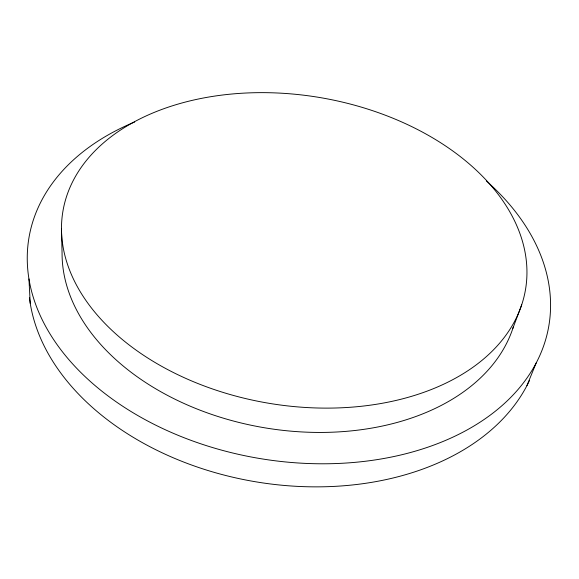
<?xml version="1.0" encoding="UTF-8"?>
<svg xmlns="http://www.w3.org/2000/svg" width="579" height="579" viewBox="0 0 579 579"><rect width="100%" height="100%" fill="white"/><g stroke="black" fill="none" stroke-linecap="round" stroke-linejoin="round"><path stroke-width="0.87" d="M512.813 328.488L521.679 304.865A234.589 154.984 9.6 0 0 223.147 94.942A234.589 154.984 9.6 0 0 137.816 351.344A234.589 154.984 9.6 0 0 521.679 304.865M526.919 385.65L536.154 363.04M28.95 278.926L30.231 303.309M61.475 228.459L62.076 253.696A229.834 155.635 9.6 0 0 266.572 428.113A229.834 155.635 9.6 0 0 513.378 326.766M529.401 380.664A258.379 179.707 9.6 0 1 256.28 481.894A258.379 179.707 9.6 0 1 29.457 297.772M486.418 181.01A263.648 179.201 9.6 0 1 454.899 436.197A263.648 179.201 9.6 0 1 82.008 373.658A263.648 179.201 9.6 0 1 134.661 122.01"/></g></svg>
